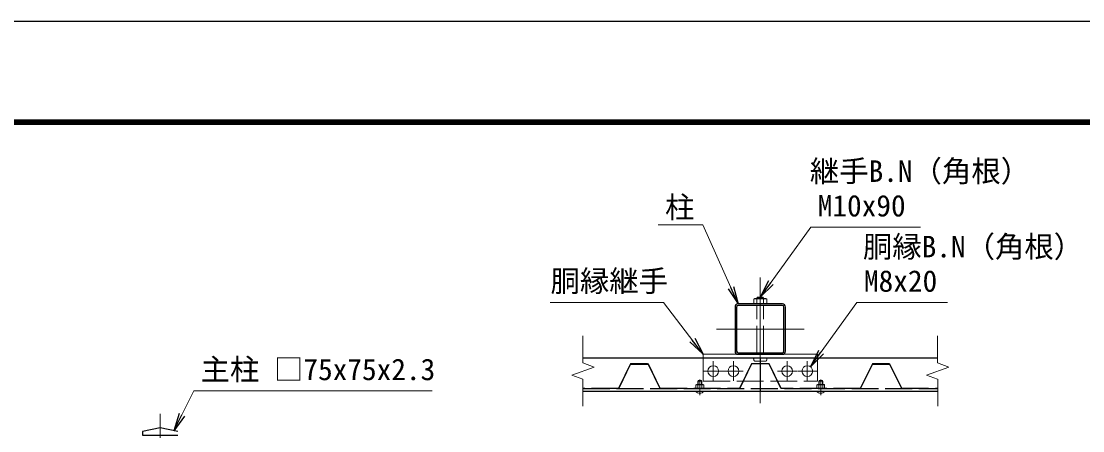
# Model space of a CAD drawing. Units: millimetres, scale not verified. Extents: x -4200 to 4200, y -2970 to 2970.
# Drawn here: x -279 to 2091, y 2055 to 2970 of the extents above; entities that cross this region are included whole.
import ezdxf
from ezdxf.enums import TextEntityAlignment as Align

# ---------------------------------------------------------------- set-up
doc = ezdxf.new("R2010")
doc.units = ezdxf.units.MM
doc.header["$LTSCALE"] = 10
doc.linetypes.add('DASHED', pattern=[7.5, 6, -1.5])
doc.linetypes.add('USER1', pattern=[50.8, 31.75, -6.35, 6.35, -6.35])
for name, color, linetype, lineweight in [('0-0_D-BMK', 2, 'USER1', 13), ('0-2_D-STR1', 1, 'Continuous', 25), ('0-3_D-STR3', 3, 'Continuous', 13), ('0-4_D-STR2', 7, 'DASHED', 13), ('0-5_0', 7, 'Continuous', 25), ('0-6_D-STR-DIM', 7, 'Continuous', 13), ('0-9_D-STR-TXT', 7, 'Continuous', 13), ('0-A_D-TTL', 7, 'Continuous', 25)]:
    doc.layers.add(name, color=color, linetype=linetype, lineweight=lineweight)
doc.styles.add('ＭＳ ゴシック', font='')
doc.styles.get('ＭＳ ゴシック').set_extended_font_data('MS Gothic')

# ---------------------------------------------------------------- blocks, each defined once
blk = doc.blocks.new('_Open')
at = {"layer": '0-5_0'}
blk.add_line((-10, 1.667), (0, 0), dxfattribs=at)
blk.add_lwpolyline([(-10, -1.667), (0, 0), (-10, 0)], dxfattribs=at)

msp = doc.modelspace()

# ---------------------------------------------------------------- linework, layer by layer
at = {"layer": '0-0_D-BMK'}
for p, q in [((1371.43, 2397.67), (1371.43, 2116.29)), ((1273.62, 2281.93), (1469.25, 2281.93)), ((1266.43, 2210.08), (1266.43, 2166.28)), ((1311.43, 2210.08), (1311.43, 2166.28)), ((1431.43, 2210.08), (1431.43, 2166.28)), ((1476.43, 2210.08), (1476.43, 2166.28)), ((1244.53, 2188.18), (1288.33, 2188.18)), ((1249.93, 2188.18), (1282.93, 2188.18)), ((1289.53, 2188.18), (1333.33, 2188.18)), ((1294.93, 2188.18), (1327.93, 2188.18)), ((1409.53, 2188.18), (1453.33, 2188.18)), ((1447.93, 2188.18), (1414.93, 2188.18)), ((1454.53, 2188.18), (1498.33, 2188.18)), ((1492.93, 2188.18), (1459.93, 2188.18)), ((1236.43, 2134.58), (1236.43, 2169.72)), ((1506.43, 2134.58), (1506.43, 2169.72)), ((31.23, 2093.04), (31.23, -206.96))]:
    msp.add_line(p, q, dxfattribs=at)
at = {"layer": '0-2_D-STR1'}
for p, q in [((1315.18, 2331.28), (1315.18, 2232.58)), ((1318.63, 2331.28), (1318.63, 2232.58)), ((1420.78, 2338.18), (1322.08, 2338.18)), ((1420.78, 2334.73), (1322.08, 2334.73)), ((1424.23, 2232.58), (1424.23, 2331.28)), ((1427.68, 2232.58), (1427.68, 2331.28)), ((1322.08, 2229.13), (1420.78, 2229.13)), ((975.43, 2218.18), (1767.43, 2218.18)), ((1322.08, 2225.68), (1420.78, 2225.68)), ((1371.43, 2218.18), (1371.43, 2143.18)), ((975.51, 2143.18), (1767.51, 2143.18))]:
    msp.add_line(p, q, dxfattribs=at)
at = {"layer": '0-2_D-STR1', "linetype": 'DASHED'}
msp.add_line((975.51, 2149.18), (1767.51, 2149.18), dxfattribs=at)
at = {"layer": '0-2_D-STR1'}
msp.add_lwpolyline([(70.73, 2053.04), (31.23, 2061.04), (-8.27, 2053.04), (-8.27, 2045.04), (70.73, 2045.04)], dxfattribs=at)
for centre, radius, start, end in [((1322.08, 2331.28), 6.9, 90, 180), ((1322.08, 2331.28), 3.45, 90, 180), ((1420.78, 2331.28), 6.9, 0, 90), ((1420.78, 2331.28), 3.45, 0, 90), ((1322.08, 2232.58), 6.9, 180, 270), ((1322.08, 2232.58), 3.45, 180, 270), ((1420.78, 2232.58), 6.9, 270, 0), ((1420.78, 2232.58), 3.45, 270, 0)]:
    msp.add_arc(centre, radius, start, end, dxfattribs=at)
at = {"layer": '0-3_D-STR3'}
for p, q in [((1383.81, 2350.18), (1359.06, 2350.18)), ((1363.93, 2350.93), (1365.43, 2353.18)), ((1363.93, 2350.18), (1363.93, 2350.93)), ((1363.93, 2350.93), (1378.93, 2350.93)), ((1364.07, 2338.18), (1364.07, 2348.82)), ((1365.43, 2353.18), (1377.43, 2353.18)), ((1365.43, 2350.18), (1365.43, 2353.18)), ((1377.43, 2350.18), (1377.43, 2353.18)), ((1377.43, 2353.18), (1378.93, 2350.93)), ((1378.8, 2338.18), (1378.8, 2348.82)), ((1378.93, 2350.18), (1378.93, 2350.93)), ((1386.16, 2338.18), (1356.71, 2338.18)), ((1243.93, 2225.68), (1498.93, 2225.68)), ((1243.93, 2225.68), (1243.93, 2218.18)), ((1356.43, 2218.18), (1386.43, 2218.18)), ((1498.93, 2225.68), (1498.93, 2218.18)), ((1227.43, 2143.18), (1245.43, 2143.18)), ((1227.43, 2142.58), (1227.43, 2143.18)), ((1245.43, 2142.58), (1245.43, 2143.18)), ((1497.43, 2143.18), (1515.43, 2143.18)), ((1497.43, 2142.58), (1497.43, 2143.18)), ((1515.43, 2142.58), (1515.43, 2143.18))]:
    msp.add_line(p, q, dxfattribs=at)
at = {"layer": '0-3_D-STR3', "linetype": 'DASHED'}
for p, q in [((1363.93, 2229.13), (1363.93, 2334.73)), ((1378.93, 2229.13), (1378.93, 2334.73)), ((1243.93, 2218.18), (1243.93, 2165.68)), ((1243.93, 2218.18), (1498.93, 2218.18)), ((1358.68, 2210.68), (1384.18, 2210.68)), ((1498.93, 2218.18), (1498.93, 2165.68)), ((1243.78, 2157.88), (1229.08, 2157.88)), ((1231.93, 2165.68), (1232.83, 2167.18)), ((1231.93, 2157.88), (1231.93, 2165.68)), ((1231.93, 2165.68), (1240.93, 2165.68)), ((1232.1, 2150.38), (1232.1, 2157.12)), ((1232.83, 2167.18), (1240.03, 2167.18)), ((1232.83, 2157.88), (1232.83, 2167.18)), ((1240.03, 2157.88), (1240.03, 2167.18)), ((1240.03, 2167.18), (1240.93, 2165.68)), ((1240.76, 2150.38), (1240.76, 2157.12)), ((1240.93, 2157.88), (1240.93, 2165.68)), ((1243.93, 2165.68), (1498.93, 2165.68)), ((1513.78, 2157.88), (1499.08, 2157.88)), ((1501.93, 2165.68), (1502.83, 2167.18)), ((1501.93, 2157.88), (1501.93, 2165.68)), ((1501.93, 2165.68), (1510.93, 2165.68)), ((1502.1, 2150.38), (1502.1, 2157.12)), ((1502.83, 2167.18), (1510.03, 2167.18)), ((1502.83, 2157.88), (1502.83, 2167.18)), ((1510.03, 2157.88), (1510.03, 2167.18)), ((1510.03, 2167.18), (1510.93, 2165.68)), ((1510.76, 2150.38), (1510.76, 2157.12)), ((1510.93, 2157.88), (1510.93, 2165.68)), ((1245.09, 2150.38), (1227.77, 2150.38)), ((1515.09, 2150.38), (1497.77, 2150.38))]:
    msp.add_line(p, q, dxfattribs=at)
at = {"layer": '0-3_D-STR3'}
for points in [[(1356.71, 2338.18), (1356.71, 2348.82), (1359.06, 2350.18)], [(1386.16, 2338.18), (1386.16, 2348.82), (1383.81, 2350.18)]]:
    msp.add_lwpolyline(points, dxfattribs=at)
at = {"layer": '0-3_D-STR3', "linetype": 'DASHED'}
for points in [[(1227.77, 2150.38), (1227.77, 2157.12), (1229.08, 2157.88)], [(1245.09, 2150.38), (1245.09, 2157.12), (1243.78, 2157.88)], [(1497.77, 2150.38), (1497.77, 2157.12), (1499.08, 2157.88)], [(1515.09, 2150.38), (1515.09, 2157.12), (1513.78, 2157.88)]]:
    msp.add_lwpolyline(points, dxfattribs=at)
at = {"layer": '0-3_D-STR3'}
for centre in [(1266.43, 2188.18), (1311.43, 2188.18), (1431.43, 2188.18), (1476.43, 2188.18)]:
    msp.add_circle(centre, 12, dxfattribs=at)
for centre, radius, start, end in [((1360.39, 2343.45), 6.52, 55.61587, 124.38413), ((1371.43, 2325.6), 24.36, 72.41211, 107.58789), ((1382.48, 2343.45), 6.52, 55.61587, 124.38413), ((1236.43, 2151.01), 12.34, 223.14261, 316.85739), ((1506.43, 2151.01), 12.34, 223.14261, 316.85739)]:
    msp.add_arc(centre, radius, start, end, dxfattribs=at)
at = {"layer": '0-3_D-STR3', "linetype": 'DASHED'}
for centre, radius, start, end in [((1229.94, 2153.96), 3.83, 55.61587, 124.38413), ((1236.43, 2143.46), 14.33, 72.41211, 107.58789), ((1242.93, 2153.96), 3.83, 55.61587, 124.38413), ((1499.94, 2153.96), 3.83, 55.61587, 124.38413), ((1506.43, 2143.46), 14.33, 72.41211, 107.58789), ((1512.93, 2153.96), 3.83, 55.61587, 124.38413)]:
    msp.add_arc(centre, radius, start, end, dxfattribs=at)
for centre, start_param, end_param in [((1358.68, 2218.18), 4.712389, 6.2831853), ((1384.18, 2218.18), 6.2831853, 7.8539816)]:
    msp.add_ellipse(centre, major_axis=(0, -7.5), ratio=0.3, start_param=start_param, end_param=end_param, dxfattribs=at)
at = {"layer": '0-4_D-STR2'}
for p, q in [((1081.93, 2205.28), (1054.93, 2150.38)), ((1119.43, 2205.28), (1081.93, 2205.28)), ((1119.43, 2205.28), (1119.43, 2204.08)), ((1351.93, 2205.28), (1324.93, 2150.38)), ((1390.93, 2205.28), (1351.93, 2205.28)), ((1390.93, 2205.28), (1417.93, 2150.38)), ((1621.93, 2205.28), (1594.93, 2150.38)), ((1659.43, 2205.28), (1621.93, 2205.28)), ((1659.43, 2205.28), (1659.43, 2204.08)), ((1082.68, 2204.08), (1055.68, 2149.18)), ((1119.43, 2204.08), (1082.68, 2204.08)), ((1083.43, 2204.08), (1083.43, 2202.88)), ((1083.43, 2204.08), (1121.52, 2204.08)), ((1083.43, 2202.88), (1120.78, 2202.88)), ((1120.78, 2202.88), (1147.19, 2149.18)), ((1121.52, 2204.08), (1147.93, 2150.38)), ((1352.68, 2204.08), (1325.68, 2149.18)), ((1390.19, 2204.08), (1352.68, 2204.08)), ((1390.19, 2204.08), (1417.19, 2149.18)), ((1622.68, 2204.08), (1595.68, 2149.18)), ((1659.43, 2204.08), (1622.68, 2204.08)), ((1623.43, 2204.08), (1623.43, 2202.88)), ((1623.43, 2204.08), (1660.93, 2204.08)), ((1623.43, 2202.88), (1660.19, 2202.88)), ((1660.19, 2202.88), (1686.6, 2149.18)), ((1660.93, 2204.08), (1687.34, 2150.38)), ((1054.93, 2150.38), (975.51, 2150.38)), ((1055.68, 2149.18), (975.51, 2149.18)), ((1147.19, 2149.18), (1325.68, 2149.18)), ((1147.93, 2150.38), (1324.93, 2150.38)), ((1595.68, 2149.18), (1417.19, 2149.18)), ((1594.93, 2150.38), (1417.93, 2150.38)), ((1686.6, 2149.18), (1767.51, 2149.18)), ((1687.34, 2150.38), (1767.51, 2150.38))]:
    msp.add_line(p, q, dxfattribs=at)
at = {"layer": '0-6_D-STR-DIM'}
for p, q in [((975.43, 2266.66), (975.43, 2206.32)), ((1767.43, 2266.66), (1767.43, 2206.32)), ((975.43, 2206.32), (1000.36, 2197.25)), ((1767.43, 2206.32), (1792.36, 2197.25)), ((950.51, 2179.11), (1000.36, 2197.25)), ((1742.51, 2179.11), (1792.36, 2197.25)), ((975.43, 2170.04), (950.51, 2179.11)), ((975.52, 2170.01), (975.51, 2109.67)), ((1767.43, 2170.04), (1742.51, 2179.11)), ((1767.52, 2170.01), (1767.51, 2109.67))]:
    msp.add_line(p, q, dxfattribs=at)
at = {"layer": '0-9_D-STR-TXT'}
for points in [[(1143.23, 2514.89), (1243, 2514.89), (1321.27, 2340)], [(1729.08, 2509.89), (1484.52, 2509.89), (1372.61, 2354.8)], [(901.94, 2341.65), (1155.69, 2341.65), (1242.72, 2227.27)], [(1789.76, 2341.65), (1587.18, 2341.65), (1484.63, 2199.53)], [(638.52, 2144.08), (106.59, 2144.08), (63.12, 2056.55)]]:
    msp.add_lwpolyline(points, dxfattribs=at)
at = {"layer": '0-A_D-TTL', "color": 2}
msp.add_lwpolyline([(-4200, 2970), (4200, 2970), (4200, -2970), (-4200, -2970)], close=True, dxfattribs=at)
at = {"layer": '0-A_D-TTL'}
for points in [[(-3930, 2750), (3930, 2750), (3930, -2750), (-3930, -2750)], [(-3927.5, 2747.5), (3927.5, 2747.5), (3927.5, -2747.5), (-3927.5, -2747.5)], [(-3925, 2745), (3925, 2745), (3925, -2745), (-3925, -2745)], [(-3922.5, 2742.5), (3922.5, 2742.5), (3922.5, -2742.5), (-3922.5, -2742.5)], [(-3920, 2740), (3920, 2740), (3920, -2740), (-3920, -2740)]]:
    msp.add_lwpolyline(points, close=True, dxfattribs=at)

# ---------------------------------------------------------------- block references
at = {"layer": '0-9_D-STR-TXT', "xscale": 4, "yscale": 4}
for p, rotation in [((1322.08, 2338.18), 294.10981), ((1371.43, 2353.18), 234.18441), ((1243.93, 2225.68), 307.27002), ((1483.46, 2197.91), 234.18441), ((62.23, 2054.76), 243.59136)]:
    msp.add_blockref('_Open', p, dxfattribs=dict(at, rotation=rotation))

# ---------------------------------------------------------------- texts
at = {"layer": '0-9_D-STR-TXT', "style": 'ＭＳ ゴシック'}
for s, p in [('継手B.N（角根）', (1482.12, 2596.59)), ('柱', (1158.76, 2515.92)), ('M10x90', (1499.72, 2519.3)), ('胴縁B.N（角根）', (1600.58, 2427.79)), ('胴縁継手', (903.13, 2351.05)), ('M8x20', (1602.94, 2351.05)), ('主柱 □75x75x2.3', (121.78, 2153.49))]:
    msp.add_text(s, height=48.09, dxfattribs=at).set_placement(p, align=Align.BOTTOM_LEFT)

doc.saveas('drawing.dxf')
